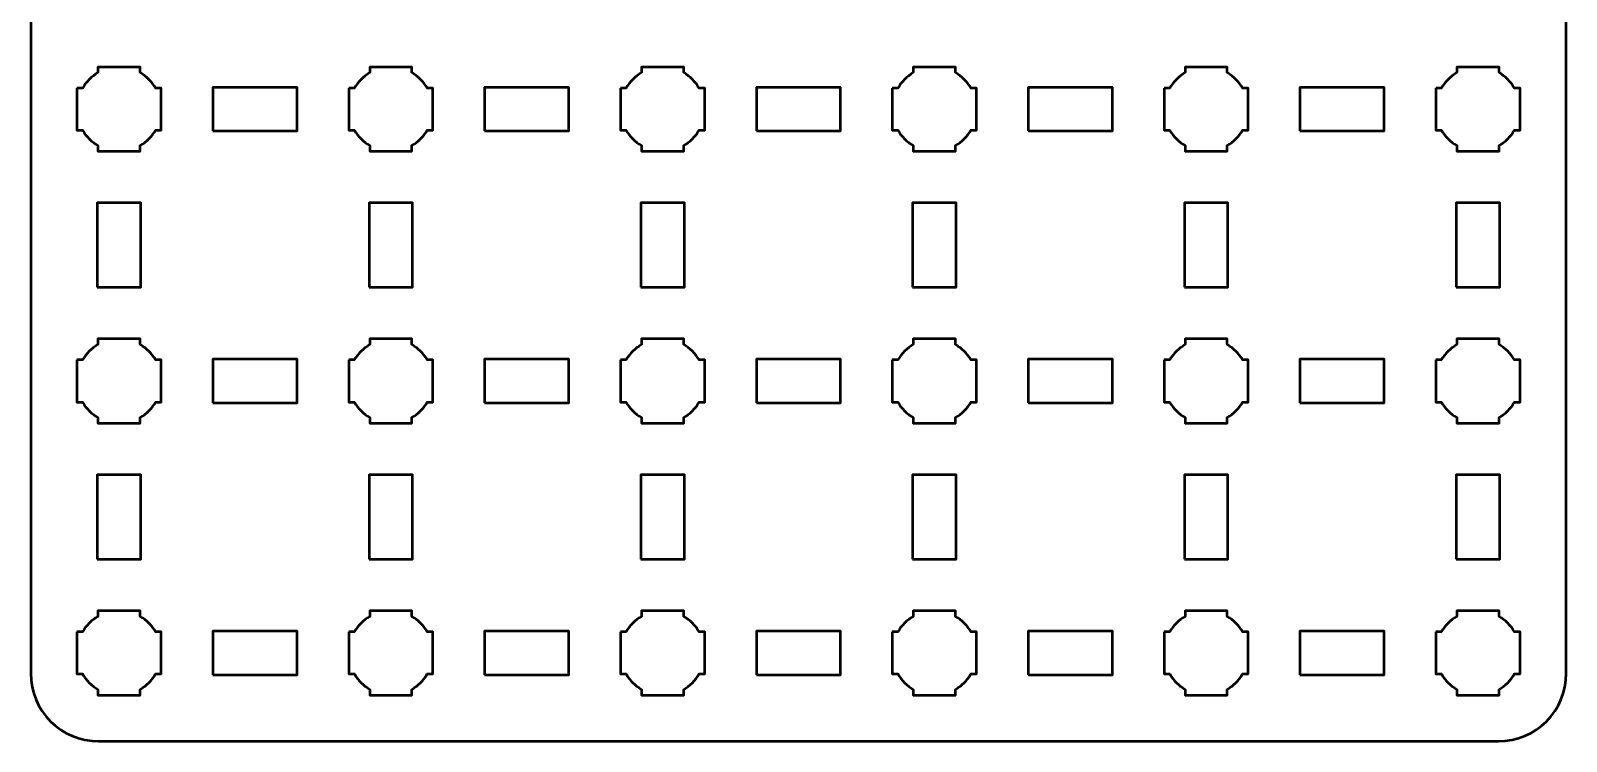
# Model space of a CAD drawing. Header units: centimetres. Extents: x -16.1 to -4.8, y -20.5 to -9.2.
# Drawn here: x -16.15 to -4.85, y -20.5 to -15.27 of the extents above; entities that cross this region are included whole.
import ezdxf

# ---------------------------------------------------------------- set-up
doc = ezdxf.new("R2010")
doc.units = ezdxf.units.CM
doc.header["$MEASUREMENT"] = 0
doc.layers.add('Layer 1', color=7, linetype='Continuous')

msp = doc.modelspace()

# ---------------------------------------------------------------- linework, layer by layer
at = {"layer": 'Layer 1', "color": 250, "lineweight": 53}
for points in [[(-14.81, -16.01), (-14.19, -16.01), (-14.19, -15.69), (-14.81, -15.69), (-14.81, -16.01)], [(-12.81, -16.01), (-12.19, -16.01), (-12.19, -15.69), (-12.81, -15.69), (-12.81, -16.01)], [(-10.81, -16.01), (-10.19, -16.01), (-10.19, -15.69), (-10.81, -15.69), (-10.81, -16.01)], [(-8.81, -16.01), (-8.19, -16.01), (-8.19, -15.69), (-8.81, -15.69), (-8.81, -16.01)], [(-6.81, -16.01), (-6.19, -16.01), (-6.19, -15.69), (-6.81, -15.69), (-6.81, -16.01)], [(-15.66, -17.16), (-15.34, -17.16), (-15.34, -16.54), (-15.66, -16.54), (-15.66, -17.16)], [(-13.66, -17.16), (-13.34, -17.16), (-13.34, -16.54), (-13.66, -16.54), (-13.66, -17.16)], [(-11.66, -17.16), (-11.34, -17.16), (-11.34, -16.54), (-11.66, -16.54), (-11.66, -17.16)], [(-9.66, -17.16), (-9.34, -17.16), (-9.34, -16.54), (-9.66, -16.54), (-9.66, -17.16)], [(-7.66, -17.16), (-7.34, -17.16), (-7.34, -16.54), (-7.66, -16.54), (-7.66, -17.16)], [(-5.66, -17.16), (-5.34, -17.16), (-5.34, -16.54), (-5.66, -16.54), (-5.66, -17.16)], [(-14.81, -18.01), (-14.19, -18.01), (-14.19, -17.69), (-14.81, -17.69), (-14.81, -18.01)], [(-12.81, -18.01), (-12.19, -18.01), (-12.19, -17.69), (-12.81, -17.69), (-12.81, -18.01)], [(-10.81, -18.01), (-10.19, -18.01), (-10.19, -17.69), (-10.81, -17.69), (-10.81, -18.01)], [(-8.81, -18.01), (-8.19, -18.01), (-8.19, -17.69), (-8.81, -17.69), (-8.81, -18.01)], [(-6.81, -18.01), (-6.19, -18.01), (-6.19, -17.69), (-6.81, -17.69), (-6.81, -18.01)], [(-15.66, -19.16), (-15.34, -19.16), (-15.34, -18.54), (-15.66, -18.54), (-15.66, -19.16)], [(-13.66, -19.16), (-13.34, -19.16), (-13.34, -18.54), (-13.66, -18.54), (-13.66, -19.16)], [(-11.66, -19.16), (-11.34, -19.16), (-11.34, -18.54), (-11.66, -18.54), (-11.66, -19.16)], [(-9.66, -19.16), (-9.34, -19.16), (-9.34, -18.54), (-9.66, -18.54), (-9.66, -19.16)], [(-7.66, -19.16), (-7.34, -19.16), (-7.34, -18.54), (-7.66, -18.54), (-7.66, -19.16)], [(-5.66, -19.16), (-5.34, -19.16), (-5.34, -18.54), (-5.66, -18.54), (-5.66, -19.16)], [(-14.81, -20.01), (-14.19, -20.01), (-14.19, -19.69), (-14.81, -19.69), (-14.81, -20.01)], [(-12.81, -20.01), (-12.19, -20.01), (-12.19, -19.69), (-12.81, -19.69), (-12.81, -20.01)], [(-10.81, -20.01), (-10.19, -20.01), (-10.19, -19.69), (-10.81, -19.69), (-10.81, -20.01)], [(-8.81, -20.01), (-8.19, -20.01), (-8.19, -19.69), (-8.81, -19.69), (-8.81, -20.01)], [(-6.81, -20.01), (-6.19, -20.01), (-6.19, -19.69), (-6.81, -19.69), (-6.81, -20.01)]]:
    msp.add_lwpolyline(points, close=True, dxfattribs=at)
msp.add_open_spline([(-16.15, -20), (-16.15, -20), (-16.15, -9.7), (-16.15, -9.7), (-16.15, -9.7), (-16.15, -9.42391), (-15.92609, -9.2), (-15.65, -9.2), (-15.65, -9.2), (-15.65, -9.2), (-5.35, -9.2), (-5.35, -9.2), (-5.35, -9.2), (-5.07391, -9.2), (-4.85, -9.42391), (-4.85, -9.7), (-4.85, -9.7), (-4.85, -9.7), (-4.85, -20), (-4.85, -20), (-4.85, -20), (-4.85, -20.27609), (-5.07391, -20.5), (-5.35, -20.5), (-5.35, -20.5), (-5.35, -20.5), (-15.65, -20.5), (-15.65, -20.5), (-15.65, -20.5), (-15.92609, -20.5), (-16.15, -20.27609), (-16.15, -20)], degree=3, knots=[0, 0, 0, 0, 0.125, 0.125, 0.125, 0.125, 0.25, 0.25, 0.25, 0.25, 0.375, 0.375, 0.375, 0.375, 0.5, 0.5, 0.5, 0.5, 0.625, 0.625, 0.625, 0.625, 0.75, 0.75, 0.75, 0.75, 0.875, 0.875, 0.875, 0.875, 1, 1, 1, 1], dxfattribs=at)
at = {"layer": 'Layer 1', "lineweight": 53}
for points in [[(-15.81, -15.695), (-15.81, -15.695), (-15.76851, -15.695), (-15.76851, -15.695), (-15.76851, -15.695), (-15.74128, -15.64795), (-15.70205, -15.60872), (-15.655, -15.58149), (-15.655, -15.58149), (-15.655, -15.58149), (-15.655, -15.54), (-15.655, -15.54), (-15.655, -15.54), (-15.655, -15.54), (-15.5, -15.54), (-15.5, -15.54), (-15.5, -15.54), (-15.5, -15.54), (-15.345, -15.54), (-15.345, -15.54), (-15.345, -15.54), (-15.345, -15.54), (-15.345, -15.58149), (-15.345, -15.58149), (-15.345, -15.58149), (-15.29795, -15.60872), (-15.25872, -15.64795), (-15.23149, -15.695), (-15.23149, -15.695), (-15.23149, -15.695), (-15.19, -15.695), (-15.19, -15.695), (-15.19, -15.695), (-15.19, -15.695), (-15.19, -15.85), (-15.19, -15.85), (-15.19, -15.85), (-15.19, -15.85), (-15.19, -16.005), (-15.19, -16.005), (-15.19, -16.005), (-15.19, -16.005), (-15.23149, -16.005), (-15.23149, -16.005), (-15.23149, -16.005), (-15.25872, -16.05205), (-15.29795, -16.09128), (-15.345, -16.11851), (-15.345, -16.11851), (-15.345, -16.11851), (-15.345, -16.16), (-15.345, -16.16), (-15.345, -16.16), (-15.345, -16.16), (-15.5, -16.16), (-15.5, -16.16), (-15.5, -16.16), (-15.5, -16.16), (-15.655, -16.16), (-15.655, -16.16), (-15.655, -16.16), (-15.655, -16.16), (-15.655, -16.11851), (-15.655, -16.11851), (-15.655, -16.11851), (-15.70205, -16.09128), (-15.74128, -16.05205), (-15.76851, -16.005), (-15.76851, -16.005), (-15.76851, -16.005), (-15.81, -16.005), (-15.81, -16.005), (-15.81, -16.005), (-15.81, -16.005), (-15.81, -15.85), (-15.81, -15.85), (-15.81, -15.85), (-15.81, -15.85), (-15.81, -15.695), (-15.81, -15.695)], [(-13.81, -15.695), (-13.81, -15.695), (-13.76851, -15.695), (-13.76851, -15.695), (-13.76851, -15.695), (-13.74128, -15.64795), (-13.70205, -15.60872), (-13.655, -15.58149), (-13.655, -15.58149), (-13.655, -15.58149), (-13.655, -15.54), (-13.655, -15.54), (-13.655, -15.54), (-13.655, -15.54), (-13.5, -15.54), (-13.5, -15.54), (-13.5, -15.54), (-13.5, -15.54), (-13.345, -15.54), (-13.345, -15.54), (-13.345, -15.54), (-13.345, -15.54), (-13.345, -15.58149), (-13.345, -15.58149), (-13.345, -15.58149), (-13.29795, -15.60872), (-13.25872, -15.64795), (-13.23149, -15.695), (-13.23149, -15.695), (-13.23149, -15.695), (-13.19, -15.695), (-13.19, -15.695), (-13.19, -15.695), (-13.19, -15.695), (-13.19, -15.85), (-13.19, -15.85), (-13.19, -15.85), (-13.19, -15.85), (-13.19, -16.005), (-13.19, -16.005), (-13.19, -16.005), (-13.19, -16.005), (-13.23149, -16.005), (-13.23149, -16.005), (-13.23149, -16.005), (-13.25872, -16.05205), (-13.29795, -16.09128), (-13.345, -16.11851), (-13.345, -16.11851), (-13.345, -16.11851), (-13.345, -16.16), (-13.345, -16.16), (-13.345, -16.16), (-13.345, -16.16), (-13.5, -16.16), (-13.5, -16.16), (-13.5, -16.16), (-13.5, -16.16), (-13.655, -16.16), (-13.655, -16.16), (-13.655, -16.16), (-13.655, -16.16), (-13.655, -16.11851), (-13.655, -16.11851), (-13.655, -16.11851), (-13.70205, -16.09128), (-13.74128, -16.05205), (-13.76851, -16.005), (-13.76851, -16.005), (-13.76851, -16.005), (-13.81, -16.005), (-13.81, -16.005), (-13.81, -16.005), (-13.81, -16.005), (-13.81, -15.85), (-13.81, -15.85), (-13.81, -15.85), (-13.81, -15.85), (-13.81, -15.695), (-13.81, -15.695)], [(-11.81, -15.695), (-11.81, -15.695), (-11.76851, -15.695), (-11.76851, -15.695), (-11.76851, -15.695), (-11.74128, -15.64795), (-11.70205, -15.60872), (-11.655, -15.58149), (-11.655, -15.58149), (-11.655, -15.58149), (-11.655, -15.54), (-11.655, -15.54), (-11.655, -15.54), (-11.655, -15.54), (-11.5, -15.54), (-11.5, -15.54), (-11.5, -15.54), (-11.5, -15.54), (-11.345, -15.54), (-11.345, -15.54), (-11.345, -15.54), (-11.345, -15.54), (-11.345, -15.58149), (-11.345, -15.58149), (-11.345, -15.58149), (-11.29795, -15.60872), (-11.25872, -15.64795), (-11.23149, -15.695), (-11.23149, -15.695), (-11.23149, -15.695), (-11.19, -15.695), (-11.19, -15.695), (-11.19, -15.695), (-11.19, -15.695), (-11.19, -15.85), (-11.19, -15.85), (-11.19, -15.85), (-11.19, -15.85), (-11.19, -16.005), (-11.19, -16.005), (-11.19, -16.005), (-11.19, -16.005), (-11.23149, -16.005), (-11.23149, -16.005), (-11.23149, -16.005), (-11.25872, -16.05205), (-11.29795, -16.09128), (-11.345, -16.11851), (-11.345, -16.11851), (-11.345, -16.11851), (-11.345, -16.16), (-11.345, -16.16), (-11.345, -16.16), (-11.345, -16.16), (-11.5, -16.16), (-11.5, -16.16), (-11.5, -16.16), (-11.5, -16.16), (-11.655, -16.16), (-11.655, -16.16), (-11.655, -16.16), (-11.655, -16.16), (-11.655, -16.11851), (-11.655, -16.11851), (-11.655, -16.11851), (-11.70205, -16.09128), (-11.74128, -16.05205), (-11.76851, -16.005), (-11.76851, -16.005), (-11.76851, -16.005), (-11.81, -16.005), (-11.81, -16.005), (-11.81, -16.005), (-11.81, -16.005), (-11.81, -15.85), (-11.81, -15.85), (-11.81, -15.85), (-11.81, -15.85), (-11.81, -15.695), (-11.81, -15.695)], [(-9.81, -15.695), (-9.81, -15.695), (-9.76851, -15.695), (-9.76851, -15.695), (-9.76851, -15.695), (-9.74128, -15.64795), (-9.70205, -15.60872), (-9.655, -15.58149), (-9.655, -15.58149), (-9.655, -15.58149), (-9.655, -15.54), (-9.655, -15.54), (-9.655, -15.54), (-9.655, -15.54), (-9.5, -15.54), (-9.5, -15.54), (-9.5, -15.54), (-9.5, -15.54), (-9.345, -15.54), (-9.345, -15.54), (-9.345, -15.54), (-9.345, -15.54), (-9.345, -15.58149), (-9.345, -15.58149), (-9.345, -15.58149), (-9.29795, -15.60872), (-9.25872, -15.64795), (-9.23149, -15.695), (-9.23149, -15.695), (-9.23149, -15.695), (-9.19, -15.695), (-9.19, -15.695), (-9.19, -15.695), (-9.19, -15.695), (-9.19, -15.85), (-9.19, -15.85), (-9.19, -15.85), (-9.19, -15.85), (-9.19, -16.005), (-9.19, -16.005), (-9.19, -16.005), (-9.19, -16.005), (-9.23149, -16.005), (-9.23149, -16.005), (-9.23149, -16.005), (-9.25872, -16.05205), (-9.29795, -16.09128), (-9.345, -16.11851), (-9.345, -16.11851), (-9.345, -16.11851), (-9.345, -16.16), (-9.345, -16.16), (-9.345, -16.16), (-9.345, -16.16), (-9.5, -16.16), (-9.5, -16.16), (-9.5, -16.16), (-9.5, -16.16), (-9.655, -16.16), (-9.655, -16.16), (-9.655, -16.16), (-9.655, -16.16), (-9.655, -16.11851), (-9.655, -16.11851), (-9.655, -16.11851), (-9.70205, -16.09128), (-9.74128, -16.05205), (-9.76851, -16.005), (-9.76851, -16.005), (-9.76851, -16.005), (-9.81, -16.005), (-9.81, -16.005), (-9.81, -16.005), (-9.81, -16.005), (-9.81, -15.85), (-9.81, -15.85), (-9.81, -15.85), (-9.81, -15.85), (-9.81, -15.695), (-9.81, -15.695)], [(-7.81, -15.695), (-7.81, -15.695), (-7.76851, -15.695), (-7.76851, -15.695), (-7.76851, -15.695), (-7.74128, -15.64795), (-7.70205, -15.60872), (-7.655, -15.58149), (-7.655, -15.58149), (-7.655, -15.58149), (-7.655, -15.54), (-7.655, -15.54), (-7.655, -15.54), (-7.655, -15.54), (-7.5, -15.54), (-7.5, -15.54), (-7.5, -15.54), (-7.5, -15.54), (-7.345, -15.54), (-7.345, -15.54), (-7.345, -15.54), (-7.345, -15.54), (-7.345, -15.58149), (-7.345, -15.58149), (-7.345, -15.58149), (-7.29795, -15.60872), (-7.25872, -15.64795), (-7.23149, -15.695), (-7.23149, -15.695), (-7.23149, -15.695), (-7.19, -15.695), (-7.19, -15.695), (-7.19, -15.695), (-7.19, -15.695), (-7.19, -15.85), (-7.19, -15.85), (-7.19, -15.85), (-7.19, -15.85), (-7.19, -16.005), (-7.19, -16.005), (-7.19, -16.005), (-7.19, -16.005), (-7.23149, -16.005), (-7.23149, -16.005), (-7.23149, -16.005), (-7.25872, -16.05205), (-7.29795, -16.09128), (-7.345, -16.11851), (-7.345, -16.11851), (-7.345, -16.11851), (-7.345, -16.16), (-7.345, -16.16), (-7.345, -16.16), (-7.345, -16.16), (-7.5, -16.16), (-7.5, -16.16), (-7.5, -16.16), (-7.5, -16.16), (-7.655, -16.16), (-7.655, -16.16), (-7.655, -16.16), (-7.655, -16.16), (-7.655, -16.11851), (-7.655, -16.11851), (-7.655, -16.11851), (-7.70205, -16.09128), (-7.74128, -16.05205), (-7.76851, -16.005), (-7.76851, -16.005), (-7.76851, -16.005), (-7.81, -16.005), (-7.81, -16.005), (-7.81, -16.005), (-7.81, -16.005), (-7.81, -15.85), (-7.81, -15.85), (-7.81, -15.85), (-7.81, -15.85), (-7.81, -15.695), (-7.81, -15.695)], [(-5.81, -15.695), (-5.81, -15.695), (-5.76851, -15.695), (-5.76851, -15.695), (-5.76851, -15.695), (-5.74128, -15.64795), (-5.70205, -15.60872), (-5.655, -15.58149), (-5.655, -15.58149), (-5.655, -15.58149), (-5.655, -15.54), (-5.655, -15.54), (-5.655, -15.54), (-5.655, -15.54), (-5.5, -15.54), (-5.5, -15.54), (-5.5, -15.54), (-5.5, -15.54), (-5.345, -15.54), (-5.345, -15.54), (-5.345, -15.54), (-5.345, -15.54), (-5.345, -15.58149), (-5.345, -15.58149), (-5.345, -15.58149), (-5.29795, -15.60872), (-5.25872, -15.64795), (-5.23149, -15.695), (-5.23149, -15.695), (-5.23149, -15.695), (-5.19, -15.695), (-5.19, -15.695), (-5.19, -15.695), (-5.19, -15.695), (-5.19, -15.85), (-5.19, -15.85), (-5.19, -15.85), (-5.19, -15.85), (-5.19, -16.005), (-5.19, -16.005), (-5.19, -16.005), (-5.19, -16.005), (-5.23149, -16.005), (-5.23149, -16.005), (-5.23149, -16.005), (-5.25872, -16.05205), (-5.29795, -16.09128), (-5.345, -16.11851), (-5.345, -16.11851), (-5.345, -16.11851), (-5.345, -16.16), (-5.345, -16.16), (-5.345, -16.16), (-5.345, -16.16), (-5.5, -16.16), (-5.5, -16.16), (-5.5, -16.16), (-5.5, -16.16), (-5.655, -16.16), (-5.655, -16.16), (-5.655, -16.16), (-5.655, -16.16), (-5.655, -16.11851), (-5.655, -16.11851), (-5.655, -16.11851), (-5.70205, -16.09128), (-5.74128, -16.05205), (-5.76851, -16.005), (-5.76851, -16.005), (-5.76851, -16.005), (-5.81, -16.005), (-5.81, -16.005), (-5.81, -16.005), (-5.81, -16.005), (-5.81, -15.85), (-5.81, -15.85), (-5.81, -15.85), (-5.81, -15.85), (-5.81, -15.695), (-5.81, -15.695)], [(-15.81, -17.695), (-15.81, -17.695), (-15.76851, -17.695), (-15.76851, -17.695), (-15.76851, -17.695), (-15.74128, -17.64795), (-15.70205, -17.60872), (-15.655, -17.58149), (-15.655, -17.58149), (-15.655, -17.58149), (-15.655, -17.54), (-15.655, -17.54), (-15.655, -17.54), (-15.655, -17.54), (-15.5, -17.54), (-15.5, -17.54), (-15.5, -17.54), (-15.5, -17.54), (-15.345, -17.54), (-15.345, -17.54), (-15.345, -17.54), (-15.345, -17.54), (-15.345, -17.58149), (-15.345, -17.58149), (-15.345, -17.58149), (-15.29795, -17.60872), (-15.25872, -17.64795), (-15.23149, -17.695), (-15.23149, -17.695), (-15.23149, -17.695), (-15.19, -17.695), (-15.19, -17.695), (-15.19, -17.695), (-15.19, -17.695), (-15.19, -17.85), (-15.19, -17.85), (-15.19, -17.85), (-15.19, -17.85), (-15.19, -18.005), (-15.19, -18.005), (-15.19, -18.005), (-15.19, -18.005), (-15.23149, -18.005), (-15.23149, -18.005), (-15.23149, -18.005), (-15.25872, -18.05205), (-15.29795, -18.09128), (-15.345, -18.11851), (-15.345, -18.11851), (-15.345, -18.11851), (-15.345, -18.16), (-15.345, -18.16), (-15.345, -18.16), (-15.345, -18.16), (-15.5, -18.16), (-15.5, -18.16), (-15.5, -18.16), (-15.5, -18.16), (-15.655, -18.16), (-15.655, -18.16), (-15.655, -18.16), (-15.655, -18.16), (-15.655, -18.11851), (-15.655, -18.11851), (-15.655, -18.11851), (-15.70205, -18.09128), (-15.74128, -18.05205), (-15.76851, -18.005), (-15.76851, -18.005), (-15.76851, -18.005), (-15.81, -18.005), (-15.81, -18.005), (-15.81, -18.005), (-15.81, -18.005), (-15.81, -17.85), (-15.81, -17.85), (-15.81, -17.85), (-15.81, -17.85), (-15.81, -17.695), (-15.81, -17.695)], [(-13.81, -17.695), (-13.81, -17.695), (-13.76851, -17.695), (-13.76851, -17.695), (-13.76851, -17.695), (-13.74128, -17.64795), (-13.70205, -17.60872), (-13.655, -17.58149), (-13.655, -17.58149), (-13.655, -17.58149), (-13.655, -17.54), (-13.655, -17.54), (-13.655, -17.54), (-13.655, -17.54), (-13.5, -17.54), (-13.5, -17.54), (-13.5, -17.54), (-13.5, -17.54), (-13.345, -17.54), (-13.345, -17.54), (-13.345, -17.54), (-13.345, -17.54), (-13.345, -17.58149), (-13.345, -17.58149), (-13.345, -17.58149), (-13.29795, -17.60872), (-13.25872, -17.64795), (-13.23149, -17.695), (-13.23149, -17.695), (-13.23149, -17.695), (-13.19, -17.695), (-13.19, -17.695), (-13.19, -17.695), (-13.19, -17.695), (-13.19, -17.85), (-13.19, -17.85), (-13.19, -17.85), (-13.19, -17.85), (-13.19, -18.005), (-13.19, -18.005), (-13.19, -18.005), (-13.19, -18.005), (-13.23149, -18.005), (-13.23149, -18.005), (-13.23149, -18.005), (-13.25872, -18.05205), (-13.29795, -18.09128), (-13.345, -18.11851), (-13.345, -18.11851), (-13.345, -18.11851), (-13.345, -18.16), (-13.345, -18.16), (-13.345, -18.16), (-13.345, -18.16), (-13.5, -18.16), (-13.5, -18.16), (-13.5, -18.16), (-13.5, -18.16), (-13.655, -18.16), (-13.655, -18.16), (-13.655, -18.16), (-13.655, -18.16), (-13.655, -18.11851), (-13.655, -18.11851), (-13.655, -18.11851), (-13.70205, -18.09128), (-13.74128, -18.05205), (-13.76851, -18.005), (-13.76851, -18.005), (-13.76851, -18.005), (-13.81, -18.005), (-13.81, -18.005), (-13.81, -18.005), (-13.81, -18.005), (-13.81, -17.85), (-13.81, -17.85), (-13.81, -17.85), (-13.81, -17.85), (-13.81, -17.695), (-13.81, -17.695)], [(-11.81, -17.695), (-11.81, -17.695), (-11.76851, -17.695), (-11.76851, -17.695), (-11.76851, -17.695), (-11.74128, -17.64795), (-11.70205, -17.60872), (-11.655, -17.58149), (-11.655, -17.58149), (-11.655, -17.58149), (-11.655, -17.54), (-11.655, -17.54), (-11.655, -17.54), (-11.655, -17.54), (-11.5, -17.54), (-11.5, -17.54), (-11.5, -17.54), (-11.5, -17.54), (-11.345, -17.54), (-11.345, -17.54), (-11.345, -17.54), (-11.345, -17.54), (-11.345, -17.58149), (-11.345, -17.58149), (-11.345, -17.58149), (-11.29795, -17.60872), (-11.25872, -17.64795), (-11.23149, -17.695), (-11.23149, -17.695), (-11.23149, -17.695), (-11.19, -17.695), (-11.19, -17.695), (-11.19, -17.695), (-11.19, -17.695), (-11.19, -17.85), (-11.19, -17.85), (-11.19, -17.85), (-11.19, -17.85), (-11.19, -18.005), (-11.19, -18.005), (-11.19, -18.005), (-11.19, -18.005), (-11.23149, -18.005), (-11.23149, -18.005), (-11.23149, -18.005), (-11.25872, -18.05205), (-11.29795, -18.09128), (-11.345, -18.11851), (-11.345, -18.11851), (-11.345, -18.11851), (-11.345, -18.16), (-11.345, -18.16), (-11.345, -18.16), (-11.345, -18.16), (-11.5, -18.16), (-11.5, -18.16), (-11.5, -18.16), (-11.5, -18.16), (-11.655, -18.16), (-11.655, -18.16), (-11.655, -18.16), (-11.655, -18.16), (-11.655, -18.11851), (-11.655, -18.11851), (-11.655, -18.11851), (-11.70205, -18.09128), (-11.74128, -18.05205), (-11.76851, -18.005), (-11.76851, -18.005), (-11.76851, -18.005), (-11.81, -18.005), (-11.81, -18.005), (-11.81, -18.005), (-11.81, -18.005), (-11.81, -17.85), (-11.81, -17.85), (-11.81, -17.85), (-11.81, -17.85), (-11.81, -17.695), (-11.81, -17.695)], [(-9.81, -17.695), (-9.81, -17.695), (-9.76851, -17.695), (-9.76851, -17.695), (-9.76851, -17.695), (-9.74128, -17.64795), (-9.70205, -17.60872), (-9.655, -17.58149), (-9.655, -17.58149), (-9.655, -17.58149), (-9.655, -17.54), (-9.655, -17.54), (-9.655, -17.54), (-9.655, -17.54), (-9.5, -17.54), (-9.5, -17.54), (-9.5, -17.54), (-9.5, -17.54), (-9.345, -17.54), (-9.345, -17.54), (-9.345, -17.54), (-9.345, -17.54), (-9.345, -17.58149), (-9.345, -17.58149), (-9.345, -17.58149), (-9.29795, -17.60872), (-9.25872, -17.64795), (-9.23149, -17.695), (-9.23149, -17.695), (-9.23149, -17.695), (-9.19, -17.695), (-9.19, -17.695), (-9.19, -17.695), (-9.19, -17.695), (-9.19, -17.85), (-9.19, -17.85), (-9.19, -17.85), (-9.19, -17.85), (-9.19, -18.005), (-9.19, -18.005), (-9.19, -18.005), (-9.19, -18.005), (-9.23149, -18.005), (-9.23149, -18.005), (-9.23149, -18.005), (-9.25872, -18.05205), (-9.29795, -18.09128), (-9.345, -18.11851), (-9.345, -18.11851), (-9.345, -18.11851), (-9.345, -18.16), (-9.345, -18.16), (-9.345, -18.16), (-9.345, -18.16), (-9.5, -18.16), (-9.5, -18.16), (-9.5, -18.16), (-9.5, -18.16), (-9.655, -18.16), (-9.655, -18.16), (-9.655, -18.16), (-9.655, -18.16), (-9.655, -18.11851), (-9.655, -18.11851), (-9.655, -18.11851), (-9.70205, -18.09128), (-9.74128, -18.05205), (-9.76851, -18.005), (-9.76851, -18.005), (-9.76851, -18.005), (-9.81, -18.005), (-9.81, -18.005), (-9.81, -18.005), (-9.81, -18.005), (-9.81, -17.85), (-9.81, -17.85), (-9.81, -17.85), (-9.81, -17.85), (-9.81, -17.695), (-9.81, -17.695)], [(-7.81, -17.695), (-7.81, -17.695), (-7.76851, -17.695), (-7.76851, -17.695), (-7.76851, -17.695), (-7.74128, -17.64795), (-7.70205, -17.60872), (-7.655, -17.58149), (-7.655, -17.58149), (-7.655, -17.58149), (-7.655, -17.54), (-7.655, -17.54), (-7.655, -17.54), (-7.655, -17.54), (-7.5, -17.54), (-7.5, -17.54), (-7.5, -17.54), (-7.5, -17.54), (-7.345, -17.54), (-7.345, -17.54), (-7.345, -17.54), (-7.345, -17.54), (-7.345, -17.58149), (-7.345, -17.58149), (-7.345, -17.58149), (-7.29795, -17.60872), (-7.25872, -17.64795), (-7.23149, -17.695), (-7.23149, -17.695), (-7.23149, -17.695), (-7.19, -17.695), (-7.19, -17.695), (-7.19, -17.695), (-7.19, -17.695), (-7.19, -17.85), (-7.19, -17.85), (-7.19, -17.85), (-7.19, -17.85), (-7.19, -18.005), (-7.19, -18.005), (-7.19, -18.005), (-7.19, -18.005), (-7.23149, -18.005), (-7.23149, -18.005), (-7.23149, -18.005), (-7.25872, -18.05205), (-7.29795, -18.09128), (-7.345, -18.11851), (-7.345, -18.11851), (-7.345, -18.11851), (-7.345, -18.16), (-7.345, -18.16), (-7.345, -18.16), (-7.345, -18.16), (-7.5, -18.16), (-7.5, -18.16), (-7.5, -18.16), (-7.5, -18.16), (-7.655, -18.16), (-7.655, -18.16), (-7.655, -18.16), (-7.655, -18.16), (-7.655, -18.11851), (-7.655, -18.11851), (-7.655, -18.11851), (-7.70205, -18.09128), (-7.74128, -18.05205), (-7.76851, -18.005), (-7.76851, -18.005), (-7.76851, -18.005), (-7.81, -18.005), (-7.81, -18.005), (-7.81, -18.005), (-7.81, -18.005), (-7.81, -17.85), (-7.81, -17.85), (-7.81, -17.85), (-7.81, -17.85), (-7.81, -17.695), (-7.81, -17.695)], [(-5.81, -17.695), (-5.81, -17.695), (-5.76851, -17.695), (-5.76851, -17.695), (-5.76851, -17.695), (-5.74128, -17.64795), (-5.70205, -17.60872), (-5.655, -17.58149), (-5.655, -17.58149), (-5.655, -17.58149), (-5.655, -17.54), (-5.655, -17.54), (-5.655, -17.54), (-5.655, -17.54), (-5.5, -17.54), (-5.5, -17.54), (-5.5, -17.54), (-5.5, -17.54), (-5.345, -17.54), (-5.345, -17.54), (-5.345, -17.54), (-5.345, -17.54), (-5.345, -17.58149), (-5.345, -17.58149), (-5.345, -17.58149), (-5.29795, -17.60872), (-5.25872, -17.64795), (-5.23149, -17.695), (-5.23149, -17.695), (-5.23149, -17.695), (-5.19, -17.695), (-5.19, -17.695), (-5.19, -17.695), (-5.19, -17.695), (-5.19, -17.85), (-5.19, -17.85), (-5.19, -17.85), (-5.19, -17.85), (-5.19, -18.005), (-5.19, -18.005), (-5.19, -18.005), (-5.19, -18.005), (-5.23149, -18.005), (-5.23149, -18.005), (-5.23149, -18.005), (-5.25872, -18.05205), (-5.29795, -18.09128), (-5.345, -18.11851), (-5.345, -18.11851), (-5.345, -18.11851), (-5.345, -18.16), (-5.345, -18.16), (-5.345, -18.16), (-5.345, -18.16), (-5.5, -18.16), (-5.5, -18.16), (-5.5, -18.16), (-5.5, -18.16), (-5.655, -18.16), (-5.655, -18.16), (-5.655, -18.16), (-5.655, -18.16), (-5.655, -18.11851), (-5.655, -18.11851), (-5.655, -18.11851), (-5.70205, -18.09128), (-5.74128, -18.05205), (-5.76851, -18.005), (-5.76851, -18.005), (-5.76851, -18.005), (-5.81, -18.005), (-5.81, -18.005), (-5.81, -18.005), (-5.81, -18.005), (-5.81, -17.85), (-5.81, -17.85), (-5.81, -17.85), (-5.81, -17.85), (-5.81, -17.695), (-5.81, -17.695)], [(-15.81, -19.695), (-15.81, -19.695), (-15.76851, -19.695), (-15.76851, -19.695), (-15.76851, -19.695), (-15.74128, -19.64795), (-15.70205, -19.60872), (-15.655, -19.58149), (-15.655, -19.58149), (-15.655, -19.58149), (-15.655, -19.54), (-15.655, -19.54), (-15.655, -19.54), (-15.655, -19.54), (-15.5, -19.54), (-15.5, -19.54), (-15.5, -19.54), (-15.5, -19.54), (-15.345, -19.54), (-15.345, -19.54), (-15.345, -19.54), (-15.345, -19.54), (-15.345, -19.58149), (-15.345, -19.58149), (-15.345, -19.58149), (-15.29795, -19.60872), (-15.25872, -19.64795), (-15.23149, -19.695), (-15.23149, -19.695), (-15.23149, -19.695), (-15.19, -19.695), (-15.19, -19.695), (-15.19, -19.695), (-15.19, -19.695), (-15.19, -19.85), (-15.19, -19.85), (-15.19, -19.85), (-15.19, -19.85), (-15.19, -20.005), (-15.19, -20.005), (-15.19, -20.005), (-15.19, -20.005), (-15.23149, -20.005), (-15.23149, -20.005), (-15.23149, -20.005), (-15.25872, -20.05205), (-15.29795, -20.09128), (-15.345, -20.11851), (-15.345, -20.11851), (-15.345, -20.11851), (-15.345, -20.16), (-15.345, -20.16), (-15.345, -20.16), (-15.345, -20.16), (-15.5, -20.16), (-15.5, -20.16), (-15.5, -20.16), (-15.5, -20.16), (-15.655, -20.16), (-15.655, -20.16), (-15.655, -20.16), (-15.655, -20.16), (-15.655, -20.11851), (-15.655, -20.11851), (-15.655, -20.11851), (-15.70205, -20.09128), (-15.74128, -20.05205), (-15.76851, -20.005), (-15.76851, -20.005), (-15.76851, -20.005), (-15.81, -20.005), (-15.81, -20.005), (-15.81, -20.005), (-15.81, -20.005), (-15.81, -19.85), (-15.81, -19.85), (-15.81, -19.85), (-15.81, -19.85), (-15.81, -19.695), (-15.81, -19.695)], [(-13.81, -19.695), (-13.81, -19.695), (-13.76851, -19.695), (-13.76851, -19.695), (-13.76851, -19.695), (-13.74128, -19.64795), (-13.70205, -19.60872), (-13.655, -19.58149), (-13.655, -19.58149), (-13.655, -19.58149), (-13.655, -19.54), (-13.655, -19.54), (-13.655, -19.54), (-13.655, -19.54), (-13.5, -19.54), (-13.5, -19.54), (-13.5, -19.54), (-13.5, -19.54), (-13.345, -19.54), (-13.345, -19.54), (-13.345, -19.54), (-13.345, -19.54), (-13.345, -19.58149), (-13.345, -19.58149), (-13.345, -19.58149), (-13.29795, -19.60872), (-13.25872, -19.64795), (-13.23149, -19.695), (-13.23149, -19.695), (-13.23149, -19.695), (-13.19, -19.695), (-13.19, -19.695), (-13.19, -19.695), (-13.19, -19.695), (-13.19, -19.85), (-13.19, -19.85), (-13.19, -19.85), (-13.19, -19.85), (-13.19, -20.005), (-13.19, -20.005), (-13.19, -20.005), (-13.19, -20.005), (-13.23149, -20.005), (-13.23149, -20.005), (-13.23149, -20.005), (-13.25872, -20.05205), (-13.29795, -20.09128), (-13.345, -20.11851), (-13.345, -20.11851), (-13.345, -20.11851), (-13.345, -20.16), (-13.345, -20.16), (-13.345, -20.16), (-13.345, -20.16), (-13.5, -20.16), (-13.5, -20.16), (-13.5, -20.16), (-13.5, -20.16), (-13.655, -20.16), (-13.655, -20.16), (-13.655, -20.16), (-13.655, -20.16), (-13.655, -20.11851), (-13.655, -20.11851), (-13.655, -20.11851), (-13.70205, -20.09128), (-13.74128, -20.05205), (-13.76851, -20.005), (-13.76851, -20.005), (-13.76851, -20.005), (-13.81, -20.005), (-13.81, -20.005), (-13.81, -20.005), (-13.81, -20.005), (-13.81, -19.85), (-13.81, -19.85), (-13.81, -19.85), (-13.81, -19.85), (-13.81, -19.695), (-13.81, -19.695)], [(-11.81, -19.695), (-11.81, -19.695), (-11.76851, -19.695), (-11.76851, -19.695), (-11.76851, -19.695), (-11.74128, -19.64795), (-11.70205, -19.60872), (-11.655, -19.58149), (-11.655, -19.58149), (-11.655, -19.58149), (-11.655, -19.54), (-11.655, -19.54), (-11.655, -19.54), (-11.655, -19.54), (-11.5, -19.54), (-11.5, -19.54), (-11.5, -19.54), (-11.5, -19.54), (-11.345, -19.54), (-11.345, -19.54), (-11.345, -19.54), (-11.345, -19.54), (-11.345, -19.58149), (-11.345, -19.58149), (-11.345, -19.58149), (-11.29795, -19.60872), (-11.25872, -19.64795), (-11.23149, -19.695), (-11.23149, -19.695), (-11.23149, -19.695), (-11.19, -19.695), (-11.19, -19.695), (-11.19, -19.695), (-11.19, -19.695), (-11.19, -19.85), (-11.19, -19.85), (-11.19, -19.85), (-11.19, -19.85), (-11.19, -20.005), (-11.19, -20.005), (-11.19, -20.005), (-11.19, -20.005), (-11.23149, -20.005), (-11.23149, -20.005), (-11.23149, -20.005), (-11.25872, -20.05205), (-11.29795, -20.09128), (-11.345, -20.11851), (-11.345, -20.11851), (-11.345, -20.11851), (-11.345, -20.16), (-11.345, -20.16), (-11.345, -20.16), (-11.345, -20.16), (-11.5, -20.16), (-11.5, -20.16), (-11.5, -20.16), (-11.5, -20.16), (-11.655, -20.16), (-11.655, -20.16), (-11.655, -20.16), (-11.655, -20.16), (-11.655, -20.11851), (-11.655, -20.11851), (-11.655, -20.11851), (-11.70205, -20.09128), (-11.74128, -20.05205), (-11.76851, -20.005), (-11.76851, -20.005), (-11.76851, -20.005), (-11.81, -20.005), (-11.81, -20.005), (-11.81, -20.005), (-11.81, -20.005), (-11.81, -19.85), (-11.81, -19.85), (-11.81, -19.85), (-11.81, -19.85), (-11.81, -19.695), (-11.81, -19.695)], [(-9.81, -19.695), (-9.81, -19.695), (-9.76851, -19.695), (-9.76851, -19.695), (-9.76851, -19.695), (-9.74128, -19.64795), (-9.70205, -19.60872), (-9.655, -19.58149), (-9.655, -19.58149), (-9.655, -19.58149), (-9.655, -19.54), (-9.655, -19.54), (-9.655, -19.54), (-9.655, -19.54), (-9.5, -19.54), (-9.5, -19.54), (-9.5, -19.54), (-9.5, -19.54), (-9.345, -19.54), (-9.345, -19.54), (-9.345, -19.54), (-9.345, -19.54), (-9.345, -19.58149), (-9.345, -19.58149), (-9.345, -19.58149), (-9.29795, -19.60872), (-9.25872, -19.64795), (-9.23149, -19.695), (-9.23149, -19.695), (-9.23149, -19.695), (-9.19, -19.695), (-9.19, -19.695), (-9.19, -19.695), (-9.19, -19.695), (-9.19, -19.85), (-9.19, -19.85), (-9.19, -19.85), (-9.19, -19.85), (-9.19, -20.005), (-9.19, -20.005), (-9.19, -20.005), (-9.19, -20.005), (-9.23149, -20.005), (-9.23149, -20.005), (-9.23149, -20.005), (-9.25872, -20.05205), (-9.29795, -20.09128), (-9.345, -20.11851), (-9.345, -20.11851), (-9.345, -20.11851), (-9.345, -20.16), (-9.345, -20.16), (-9.345, -20.16), (-9.345, -20.16), (-9.5, -20.16), (-9.5, -20.16), (-9.5, -20.16), (-9.5, -20.16), (-9.655, -20.16), (-9.655, -20.16), (-9.655, -20.16), (-9.655, -20.16), (-9.655, -20.11851), (-9.655, -20.11851), (-9.655, -20.11851), (-9.70205, -20.09128), (-9.74128, -20.05205), (-9.76851, -20.005), (-9.76851, -20.005), (-9.76851, -20.005), (-9.81, -20.005), (-9.81, -20.005), (-9.81, -20.005), (-9.81, -20.005), (-9.81, -19.85), (-9.81, -19.85), (-9.81, -19.85), (-9.81, -19.85), (-9.81, -19.695), (-9.81, -19.695)], [(-7.81, -19.695), (-7.81, -19.695), (-7.76851, -19.695), (-7.76851, -19.695), (-7.76851, -19.695), (-7.74128, -19.64795), (-7.70205, -19.60872), (-7.655, -19.58149), (-7.655, -19.58149), (-7.655, -19.58149), (-7.655, -19.54), (-7.655, -19.54), (-7.655, -19.54), (-7.655, -19.54), (-7.5, -19.54), (-7.5, -19.54), (-7.5, -19.54), (-7.5, -19.54), (-7.345, -19.54), (-7.345, -19.54), (-7.345, -19.54), (-7.345, -19.54), (-7.345, -19.58149), (-7.345, -19.58149), (-7.345, -19.58149), (-7.29795, -19.60872), (-7.25872, -19.64795), (-7.23149, -19.695), (-7.23149, -19.695), (-7.23149, -19.695), (-7.19, -19.695), (-7.19, -19.695), (-7.19, -19.695), (-7.19, -19.695), (-7.19, -19.85), (-7.19, -19.85), (-7.19, -19.85), (-7.19, -19.85), (-7.19, -20.005), (-7.19, -20.005), (-7.19, -20.005), (-7.19, -20.005), (-7.23149, -20.005), (-7.23149, -20.005), (-7.23149, -20.005), (-7.25872, -20.05205), (-7.29795, -20.09128), (-7.345, -20.11851), (-7.345, -20.11851), (-7.345, -20.11851), (-7.345, -20.16), (-7.345, -20.16), (-7.345, -20.16), (-7.345, -20.16), (-7.5, -20.16), (-7.5, -20.16), (-7.5, -20.16), (-7.5, -20.16), (-7.655, -20.16), (-7.655, -20.16), (-7.655, -20.16), (-7.655, -20.16), (-7.655, -20.11851), (-7.655, -20.11851), (-7.655, -20.11851), (-7.70205, -20.09128), (-7.74128, -20.05205), (-7.76851, -20.005), (-7.76851, -20.005), (-7.76851, -20.005), (-7.81, -20.005), (-7.81, -20.005), (-7.81, -20.005), (-7.81, -20.005), (-7.81, -19.85), (-7.81, -19.85), (-7.81, -19.85), (-7.81, -19.85), (-7.81, -19.695), (-7.81, -19.695)], [(-5.81, -19.695), (-5.81, -19.695), (-5.76851, -19.695), (-5.76851, -19.695), (-5.76851, -19.695), (-5.74128, -19.64795), (-5.70205, -19.60872), (-5.655, -19.58149), (-5.655, -19.58149), (-5.655, -19.58149), (-5.655, -19.54), (-5.655, -19.54), (-5.655, -19.54), (-5.655, -19.54), (-5.5, -19.54), (-5.5, -19.54), (-5.5, -19.54), (-5.5, -19.54), (-5.345, -19.54), (-5.345, -19.54), (-5.345, -19.54), (-5.345, -19.54), (-5.345, -19.58149), (-5.345, -19.58149), (-5.345, -19.58149), (-5.29795, -19.60872), (-5.25872, -19.64795), (-5.23149, -19.695), (-5.23149, -19.695), (-5.23149, -19.695), (-5.19, -19.695), (-5.19, -19.695), (-5.19, -19.695), (-5.19, -19.695), (-5.19, -19.85), (-5.19, -19.85), (-5.19, -19.85), (-5.19, -19.85), (-5.19, -20.005), (-5.19, -20.005), (-5.19, -20.005), (-5.19, -20.005), (-5.23149, -20.005), (-5.23149, -20.005), (-5.23149, -20.005), (-5.25872, -20.05205), (-5.29795, -20.09128), (-5.345, -20.11851), (-5.345, -20.11851), (-5.345, -20.11851), (-5.345, -20.16), (-5.345, -20.16), (-5.345, -20.16), (-5.345, -20.16), (-5.5, -20.16), (-5.5, -20.16), (-5.5, -20.16), (-5.5, -20.16), (-5.655, -20.16), (-5.655, -20.16), (-5.655, -20.16), (-5.655, -20.16), (-5.655, -20.11851), (-5.655, -20.11851), (-5.655, -20.11851), (-5.70205, -20.09128), (-5.74128, -20.05205), (-5.76851, -20.005), (-5.76851, -20.005), (-5.76851, -20.005), (-5.81, -20.005), (-5.81, -20.005), (-5.81, -20.005), (-5.81, -20.005), (-5.81, -19.85), (-5.81, -19.85), (-5.81, -19.85), (-5.81, -19.85), (-5.81, -19.695), (-5.81, -19.695)]]:
    msp.add_open_spline(points, degree=3, knots=[0, 0, 0, 0, 0.05, 0.05, 0.05, 0.05, 0.1, 0.1, 0.1, 0.1, 0.15, 0.15, 0.15, 0.15, 0.2, 0.2, 0.2, 0.2, 0.25, 0.25, 0.25, 0.25, 0.3, 0.3, 0.3, 0.3, 0.35, 0.35, 0.35, 0.35, 0.4, 0.4, 0.4, 0.4, 0.45, 0.45, 0.45, 0.45, 0.5, 0.5, 0.5, 0.5, 0.55, 0.55, 0.55, 0.55, 0.6, 0.6, 0.6, 0.6, 0.65, 0.65, 0.65, 0.65, 0.7, 0.7, 0.7, 0.7, 0.75, 0.75, 0.75, 0.75, 0.8, 0.8, 0.8, 0.8, 0.85, 0.85, 0.85, 0.85, 0.9, 0.9, 0.9, 0.9, 0.95, 0.95, 0.95, 0.95, 1, 1, 1, 1], dxfattribs=at)

doc.saveas('drawing.dxf')
